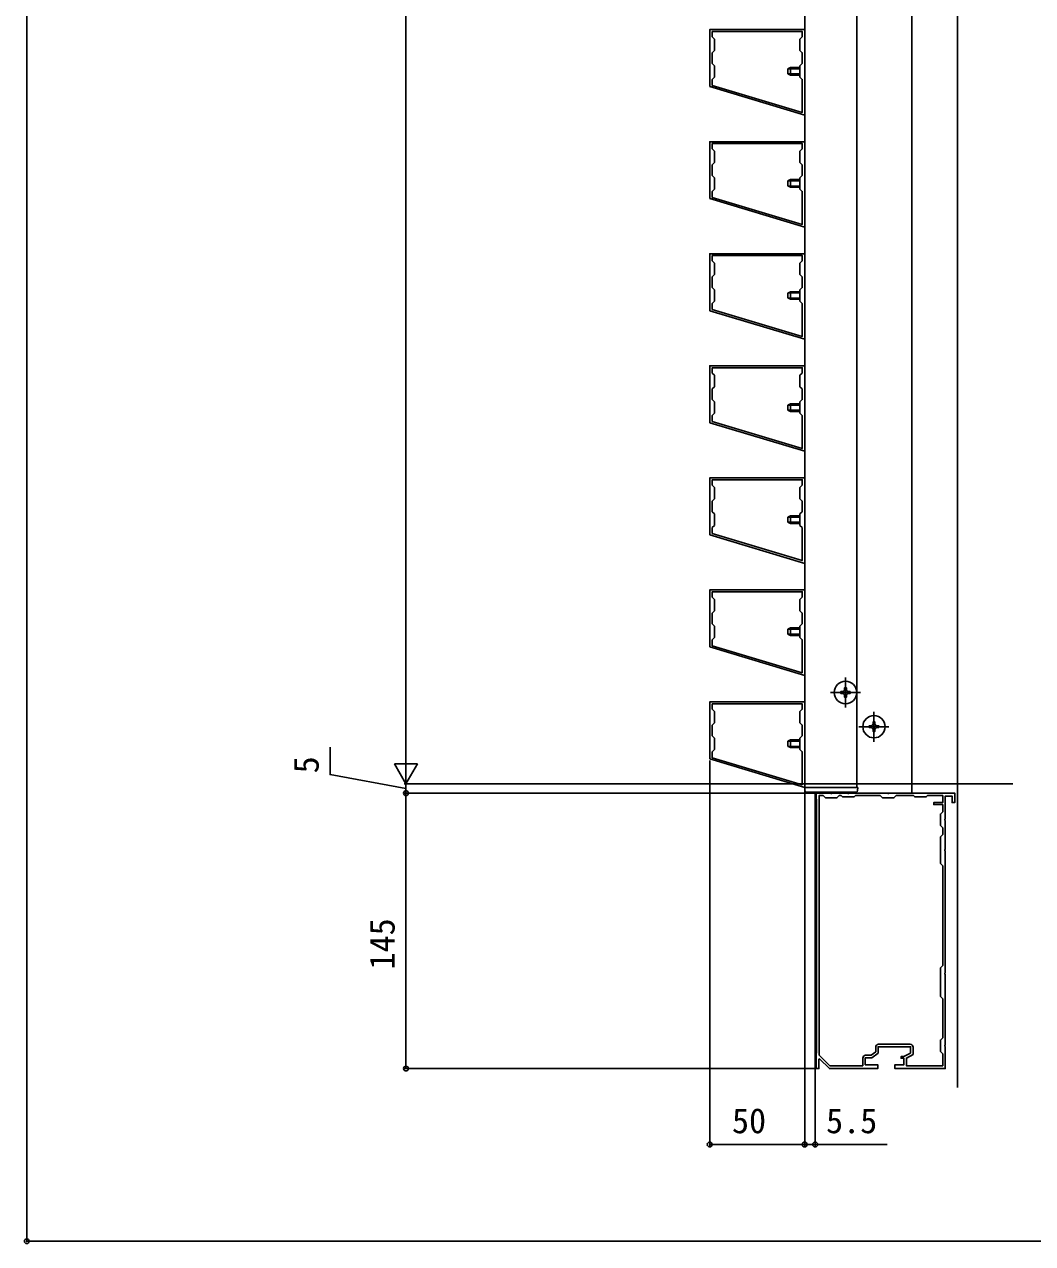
# Model space of a CAD drawing. Units: millimetres, scale not verified. Extents: x -1051 to 1050, y -1573 to 1564.
# Drawn here: x -1051 to -520, y -1573 to -931 of the extents above; entities that cross this region are included whole.
import ezdxf
from ezdxf.enums import TextEntityAlignment as Align

# ---------------------------------------------------------------- set-up
doc = ezdxf.new("R2010")
doc.units = ezdxf.units.MM
doc.header["$LTSCALE"] = 5
doc.header["$PDMODE"] = 32
doc.header["$PDSIZE"] = 2.5
for name, color, linetype in [('0-2_YKK_11', 7, 'Continuous'), ('0-3_YKK_12', 2, 'Continuous'), ('0-4_YKK_13', 4, 'Continuous'), ('0-5_YKK_D', 6, 'Continuous'), ('0-6_YKK_ZWAK', 7, 'Continuous')]:
    doc.layers.add(name, color=color, linetype=linetype)
doc.styles.add('ＭＳ ゴシック', font='')
doc.styles.get('ＭＳ ゴシック').set_extended_font_data('MS Gothic')

msp = doc.modelspace()

# ---------------------------------------------------------------- linework, layer by layer
at = {"layer": '0-2_YKK_11'}
msp.add_line((-584.675, -1467.995), (-601.375, -1467.995), dxfattribs=at)
for points in [[(-690.275, -963.795), (-640.275, -978.795), (-640.275, -933.795), (-690.275, -933.795)], [(-688.975, -963.141), (-641.575, -977.361), (-641.575, -959.995), (-642.775, -958.795), (-642.775, -952.795), (-641.575, -951.595), (-641.575, -945.995), (-642.775, -944.795), (-642.775, -938.795), (-641.575, -937.595), (-641.575, -934.795), (-688.975, -934.795), (-688.975, -937.595), (-687.775, -938.795), (-687.775, -944.795), (-688.975, -945.995), (-688.975, -951.595), (-687.775, -952.795), (-687.775, -958.795), (-688.975, -959.995)], [(-690.275, -1022.795), (-640.275, -1037.795), (-640.275, -992.795), (-690.275, -992.795)], [(-688.975, -1022.141), (-641.575, -1036.361), (-641.575, -1018.995), (-642.775, -1017.795), (-642.775, -1011.795), (-641.575, -1010.595), (-641.575, -1004.995), (-642.775, -1003.795), (-642.775, -997.795), (-641.575, -996.595), (-641.575, -993.795), (-688.975, -993.795), (-688.975, -996.595), (-687.775, -997.795), (-687.775, -1003.795), (-688.975, -1004.995), (-688.975, -1010.595), (-687.775, -1011.795), (-687.775, -1017.795), (-688.975, -1018.995)], [(-690.275, -1081.795), (-640.275, -1096.795), (-640.275, -1051.795), (-690.275, -1051.795)], [(-688.975, -1081.141), (-641.575, -1095.361), (-641.575, -1077.995), (-642.775, -1076.795), (-642.775, -1070.795), (-641.575, -1069.595), (-641.575, -1063.995), (-642.775, -1062.795), (-642.775, -1056.795), (-641.575, -1055.595), (-641.575, -1052.795), (-688.975, -1052.795), (-688.975, -1055.595), (-687.775, -1056.795), (-687.775, -1062.795), (-688.975, -1063.995), (-688.975, -1069.595), (-687.775, -1070.795), (-687.775, -1076.795), (-688.975, -1077.995)], [(-690.275, -1140.795), (-640.275, -1155.795), (-640.275, -1110.795), (-690.275, -1110.795)], [(-688.975, -1140.141), (-641.575, -1154.361), (-641.575, -1136.995), (-642.775, -1135.795), (-642.775, -1129.795), (-641.575, -1128.595), (-641.575, -1122.995), (-642.775, -1121.795), (-642.775, -1115.795), (-641.575, -1114.595), (-641.575, -1111.795), (-688.975, -1111.795), (-688.975, -1114.595), (-687.775, -1115.795), (-687.775, -1121.795), (-688.975, -1122.995), (-688.975, -1128.595), (-687.775, -1129.795), (-687.775, -1135.795), (-688.975, -1136.995)], [(-690.275, -1199.795), (-640.275, -1214.795), (-640.275, -1169.795), (-690.275, -1169.795)], [(-688.975, -1199.141), (-641.575, -1213.361), (-641.575, -1195.995), (-642.775, -1194.795), (-642.775, -1188.795), (-641.575, -1187.595), (-641.575, -1181.995), (-642.775, -1180.795), (-642.775, -1174.795), (-641.575, -1173.595), (-641.575, -1170.795), (-688.975, -1170.795), (-688.975, -1173.595), (-687.775, -1174.795), (-687.775, -1180.795), (-688.975, -1181.995), (-688.975, -1187.595), (-687.775, -1188.795), (-687.775, -1194.795), (-688.975, -1195.995)], [(-690.275, -1258.795), (-640.275, -1273.795), (-640.275, -1228.795), (-690.275, -1228.795)], [(-688.975, -1258.141), (-641.575, -1272.361), (-641.575, -1254.995), (-642.775, -1253.795), (-642.775, -1247.795), (-641.575, -1246.595), (-641.575, -1240.995), (-642.775, -1239.795), (-642.775, -1233.795), (-641.575, -1232.595), (-641.575, -1229.795), (-688.975, -1229.795), (-688.975, -1232.595), (-687.775, -1233.795), (-687.775, -1239.795), (-688.975, -1240.995), (-688.975, -1246.595), (-687.775, -1247.795), (-687.775, -1253.795), (-688.975, -1254.995)], [(-690.275, -1317.795), (-640.275, -1332.795), (-640.275, -1287.795), (-690.275, -1287.795)], [(-688.975, -1317.141), (-641.575, -1331.361), (-641.575, -1313.995), (-642.775, -1312.795), (-642.775, -1306.795), (-641.575, -1305.595), (-641.575, -1299.995), (-642.775, -1298.795), (-642.775, -1292.795), (-641.575, -1291.595), (-641.575, -1288.795), (-688.975, -1288.795), (-688.975, -1291.595), (-687.775, -1292.795), (-687.775, -1298.795), (-688.975, -1299.995), (-688.975, -1305.595), (-687.775, -1306.795), (-687.775, -1312.795), (-688.975, -1313.995)]]:
    msp.add_lwpolyline(points, close=True, dxfattribs=at)
for points in [[(-566.395, -1349.52), (-566.275, -1349.336), (-566.275, -1337.295), (-562.675, -1337.295), (-562.675, -1340.795), (-561.275, -1340.795), (-561.275, -1335.795), (-595.816, -1335.795), (-596, -1335.915), (-596.55, -1335.915), (-596.733, -1335.795), (-616.816, -1335.795), (-617, -1335.915), (-617.55, -1335.915), (-617.733, -1335.795), (-625.816, -1335.795), (-626, -1335.915), (-626.55, -1335.915), (-626.733, -1335.795), (-634.275, -1335.795), (-634.275, -1338.795), (-633.975, -1339.095)], [(-633.975, -1339.095), (-633.975, -1472.495), (-634.275, -1472.795), (-634.275, -1480.795), (-632.775, -1480.795), (-632.775, -1475.895), (-632.406, -1475.741), (-627.275, -1480.795), (-601.775, -1480.795), (-601.775, -1478.795), (-608.375, -1478.795), (-608.375, -1475.095), (-604.875, -1475.095), (-601.575, -1472.595), (-601.575, -1469.295), (-584.475, -1469.295), (-584.475, -1472.595), (-587.975, -1474.495), (-589.475, -1474.495), (-589.475, -1475.395), (-587.975, -1475.395), (-587.975, -1478.795), (-592.775, -1478.795), (-592.775, -1480.795), (-566.275, -1480.795), (-566.275, -1469.253), (-566.395, -1469.07), (-566.395, -1468.52), (-566.275, -1468.336), (-566.275, -1431.253), (-566.395, -1431.07), (-566.395, -1430.52), (-566.275, -1430.336), (-566.275, -1366.253), (-566.395, -1366.07), (-566.395, -1365.52), (-566.275, -1365.336), (-566.275, -1350.253), (-566.395, -1350.07), (-566.395, -1349.52)], [(-632.675, -1473.652), (-632.675, -1337.095), (-630.475, -1337.095), (-629.275, -1338.295), (-623.275, -1338.295), (-622.075, -1337.095), (-620.975, -1337.095), (-620.275, -1337.795), (-614.275, -1337.795), (-613.575, -1337.095), (-600.475, -1337.095), (-599.275, -1338.295), (-593.275, -1338.295), (-592.075, -1337.095), (-582.975, -1337.095), (-582.275, -1337.795), (-576.275, -1337.795), (-575.575, -1337.095), (-567.575, -1337.095), (-567.575, -1340.795), (-572.275, -1340.795), (-572.275, -1341.795), (-567.575, -1341.795), (-567.575, -1345.595), (-568.775, -1346.795), (-568.775, -1352.795), (-567.575, -1353.995), (-567.575, -1357.595), (-568.775, -1358.795), (-568.775, -1372.795), (-567.575, -1373.995), (-567.575, -1426.595), (-568.775, -1427.795), (-568.775, -1442.795), (-567.575, -1443.995), (-567.575, -1464.595), (-568.775, -1465.795), (-568.775, -1471.795), (-567.575, -1472.995), (-567.575, -1479.295)], [(-602.875, -1469.495), (-602.875, -1471.949), (-605.312, -1473.795), (-608.175, -1473.795)], [(-567.575, -1479.295), (-586.675, -1479.295), (-586.675, -1475.268), (-583.175, -1473.368), (-583.175, -1469.495)], [(-609.675, -1475.295), (-609.675, -1479.295), (-626.945, -1479.295), (-632.675, -1473.652)]]:
    msp.add_lwpolyline(points, dxfattribs=at)
for centre, start, end in [((-601.375, -1469.495), 90.00001, 179.99999), ((-584.675, -1469.495), 0.00001, 89.99999), ((-608.175, -1475.295), 90.00001, 179.99999)]:
    msp.add_arc(centre, 1.5, start, end, dxfattribs=at)
at = {"layer": '0-3_YKK_12'}
for p, q in [((-559.775, -222.795), (-559.775, -1490.795)), ((-640.275, -800.795), (-640.275, -1332.795)), ((-612.775, -800.795), (-612.775, -1332.795)), ((-724.775, -1330.795), (-530.728, -1330.795)), ((-724.775, -1330.795), (-530.728, -1330.795)), ((-640.275, -1332.795), (-612.775, -1332.795)), ((-634.775, -1335.295), (-634.775, -1490.795))]:
    msp.add_line(p, q, dxfattribs=at)
msp.add_lwpolyline([(-593.001, -300.795), (-583.775, -300.795), (-583.775, -1335.795), (-633.775, -1335.795), (-633.775, -1335.295)], dxfattribs=at)
at = {"layer": '0-4_YKK_13'}
for p, q in [((-649.175, -954.495), (-647.775, -953.795)), ((-649.175, -957.095), (-649.175, -954.495)), ((-642.775, -954.449), (-649.083, -954.449)), ((-642.775, -953.795), (-647.775, -953.795)), ((-649.175, -957.095), (-647.775, -957.795)), ((-642.775, -957.14), (-649.083, -957.14)), ((-649.175, -1013.495), (-647.775, -1012.795)), ((-649.175, -1016.095), (-649.175, -1013.495)), ((-642.775, -1013.449), (-649.083, -1013.449)), ((-642.775, -1012.795), (-647.775, -1012.795)), ((-649.175, -1016.095), (-647.775, -1016.795)), ((-642.775, -1016.14), (-649.083, -1016.14)), ((-649.175, -1072.495), (-647.775, -1071.795)), ((-642.775, -1071.795), (-647.775, -1071.795)), ((-649.175, -1075.095), (-649.175, -1072.495)), ((-649.175, -1075.095), (-647.775, -1075.795)), ((-642.775, -1072.449), (-649.083, -1072.449)), ((-642.775, -1075.14), (-649.083, -1075.14)), ((-649.175, -1131.495), (-647.775, -1130.795)), ((-649.175, -1134.095), (-649.175, -1131.495)), ((-649.175, -1134.095), (-647.775, -1134.795)), ((-642.775, -1131.449), (-649.083, -1131.449)), ((-642.775, -1134.14), (-649.083, -1134.14)), ((-642.775, -1130.795), (-647.775, -1130.795)), ((-649.175, -1190.495), (-647.775, -1189.795)), ((-649.175, -1193.095), (-649.175, -1190.495)), ((-649.175, -1193.095), (-647.775, -1193.795)), ((-642.775, -1190.449), (-649.083, -1190.449)), ((-642.775, -1193.14), (-649.083, -1193.14)), ((-642.775, -1189.795), (-647.775, -1189.795)), ((-649.175, -1249.495), (-647.775, -1248.795)), ((-649.175, -1252.095), (-649.175, -1249.495)), ((-642.775, -1249.449), (-649.083, -1249.449)), ((-642.775, -1248.795), (-647.775, -1248.795)), ((-649.175, -1252.095), (-647.775, -1252.795)), ((-642.775, -1252.14), (-649.083, -1252.14)), ((-618.775, -1274.895), (-618.775, -1290.695)), ((-626.675, -1282.795), (-610.875, -1282.795)), ((-617.275, -1282.295), (-616.275, -1282.295)), ((-603.775, -1308.695), (-603.775, -1292.895)), ((-611.675, -1300.795), (-595.875, -1300.795)), ((-602.275, -1301.295), (-601.275, -1301.295)), ((-649.175, -1308.495), (-647.775, -1307.795)), ((-649.175, -1311.095), (-649.175, -1308.495)), ((-642.775, -1308.449), (-649.083, -1308.449)), ((-642.775, -1307.795), (-647.775, -1307.795)), ((-649.175, -1311.095), (-647.775, -1311.795)), ((-642.775, -1311.14), (-649.083, -1311.14)), ((-612.574, -1332.795), (-612.275, -1332.795)), ((-612.275, -1332.795), (-612.37, -1334.356)), ((-613.368, -1335.295), (-639.181, -1335.295))]:
    msp.add_line(p, q, dxfattribs=at)
for points in [[(-642.775, -957.795), (-647.775, -957.795), (-647.775, -953.795)], [(-642.775, -1016.795), (-647.775, -1016.795), (-647.775, -1012.795)], [(-642.775, -1075.795), (-647.775, -1075.795), (-647.775, -1071.795)], [(-642.775, -1134.795), (-647.775, -1134.795), (-647.775, -1130.795)], [(-642.775, -1193.795), (-647.775, -1193.795), (-647.775, -1189.795)], [(-642.775, -1252.795), (-647.775, -1252.795), (-647.775, -1248.795)], [(-620.275, -1283.295), (-621.275, -1283.295), (-621.275, -1282.295), (-620.275, -1282.295)], [(-619.275, -1281.295), (-619.275, -1280.295), (-618.275, -1280.295), (-618.275, -1281.295)], [(-616.275, -1282.295), (-616.275, -1283.295), (-617.275, -1283.295)], [(-618.275, -1284.295), (-618.275, -1285.295), (-619.275, -1285.295), (-619.275, -1284.295)], [(-605.275, -1300.295), (-606.275, -1300.295), (-606.275, -1301.295), (-605.275, -1301.295)], [(-603.275, -1299.295), (-603.275, -1298.295), (-604.275, -1298.295), (-604.275, -1299.295)], [(-604.275, -1302.295), (-604.275, -1303.295), (-603.275, -1303.295), (-603.275, -1302.295)], [(-601.275, -1301.295), (-601.275, -1300.295), (-602.275, -1300.295)], [(-642.775, -1311.795), (-647.775, -1311.795), (-647.775, -1307.795)], [(-640.179, -1334.356), (-640.275, -1332.795), (-639.975, -1332.795), (-612.574, -1332.795)]]:
    msp.add_lwpolyline(points, dxfattribs=at)
for centre in [(-618.775, -1282.795), (-603.775, -1300.795)]:
    msp.add_circle(centre, 5.9, dxfattribs=at)
for centre, start, end in [((-620.275, -1281.295), 270, 0), ((-620.275, -1284.295), 0, 90), ((-617.275, -1281.295), 180, 270), ((-617.275, -1284.295), 90, 180), ((-605.275, -1299.295), 270, 0), ((-605.275, -1302.295), 0, 90), ((-602.275, -1299.295), 180, 270), ((-602.275, -1302.295), 90, 180), ((-639.181, -1334.295), 183.5, 270), ((-613.368, -1334.295), 270, 356.5)]:
    msp.add_arc(centre, 1, start, end, dxfattribs=at)
at = {"layer": '0-5_YKK_D'}
for p, q in [((-850.275, -1318.795), (-850.275, -237.795)), ((-850.275, -1330.795), (-850.275, -1310.01)), ((-850.275, -1330.795), (-856.275, -1320.402)), ((-844.275, -1320.402), (-856.275, -1320.402)), ((-850.275, -1330.795), (-844.275, -1320.402)), ((-690.275, -1318.571), (-690.275, -1521.795)), ((-694.775, -1330.795), (-851.275, -1330.795)), ((-694.775, -1330.795), (-851.275, -1330.795)), ((-850.275, -1335.795), (-850.275, -1330.795)), ((-640.275, -1333.31), (-640.275, -1521.795)), ((-640.275, -1333.31), (-640.275, -1521.795)), ((-634.975, -1335.795), (-851.275, -1335.795)), ((-634.975, -1335.795), (-851.275, -1335.795)), ((-850.275, -1335.795), (-850.275, -1480.795)), ((-634.975, -1480.795), (-851.275, -1480.795)), ((-634.775, -1481.495), (-634.775, -1521.795)), ((-640.275, -1520.795), (-690.275, -1520.795))]:
    msp.add_line(p, q, dxfattribs=at)
for points in [[(-850.275, -1333.295), (-890.275, -1326.054), (-890.275, -1311.622)], [(-640.275, -1520.795), (-634.775, -1520.795), (-596.834, -1520.795)]]:
    msp.add_lwpolyline(points, dxfattribs=at)
for centre in [(-850.275, -1335.795), (-850.275, -1335.795), (-850.275, -1480.795), (-690.275, -1520.795), (-640.275, -1520.795), (-640.275, -1520.795), (-634.775, -1520.795)]:
    msp.add_circle(centre, 1.275, dxfattribs=at)
at = {"layer": '0-6_YKK_ZWAK'}
msp.add_line((-1050, 1488.3), (-1050, -1571.7), dxfattribs=at)
msp.add_lwpolyline([(-1050, -1571.7), (1050, -1571.7), (1050, 1488.3)], dxfattribs=at)
msp.add_point((-1050, -1571.7), dxfattribs=at)

# ---------------------------------------------------------------- texts
at = {"layer": '0-5_YKK_D', "style": 'ＭＳ ゴシック'}
for s, p in [('5', (-892.275, -1325.383)), ('145', (-852.275, -1428.647))]:
    msp.add_text(s, height=13.2, rotation=90, dxfattribs=at).set_placement(p, align=Align.BOTTOM_LEFT)
for s, p in [('50', (-678.57, -1518.795)), ('5.5', (-629.004, -1518.795))]:
    msp.add_text(s, height=13.2, dxfattribs=at).set_placement(p, align=Align.BOTTOM_LEFT)

doc.saveas('drawing.dxf')
